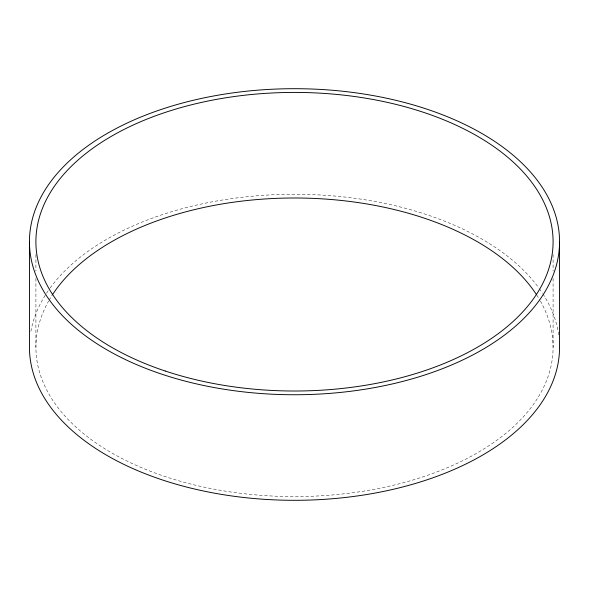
<?xml version="1.0" encoding="UTF-8"?>
<svg xmlns="http://www.w3.org/2000/svg" width="589" height="589" viewBox="0 0 589 589"><rect width="100%" height="100%" fill="white"/><g stroke="black" fill="none" stroke-linecap="round" stroke-linejoin="round"><path stroke-width="0.44" stroke-dasharray="2.94 2.21" d="M553.086 254.566L553.086 271.095M553.086 278.435L553.086 347.282M35.914 254.566L35.914 271.095M35.914 278.435L35.914 347.282M30.9 331.312A265.05 153.022 0 0 1 46.052 293.97M46.546 293.219A265.05 153.022 0 0 1 49.623 288.72M50.161 287.977A265.05 153.022 0 0 1 294.5 194.26A265.05 153.022 0 0 1 538.839 287.977M539.377 288.72A265.05 153.022 0 0 1 542.454 293.219M542.948 293.97A265.05 153.022 0 0 1 558.799 335.759M540.363 301.038A258.586 149.289 0 0 1 294.5 496.579A258.586 149.289 0 0 1 48.637 301.038M49.064 300.28A258.586 149.289 0 0 1 52.288 295.001M536.712 295.001A258.586 149.289 0 0 1 539.936 300.28"/><path stroke-width="0.88" d="M559.55 241.718A265.05 153.022 0 0 1 161.975 374.243A265.05 153.022 0 0 1 161.975 109.193A265.05 153.022 0 0 1 559.55 241.718L559.55 347.282A265.05 153.022 0 0 1 294.5 500.311A265.05 153.022 0 0 1 29.45 347.282L29.45 241.718M52.782 294.25A258.586 149.289 0 0 1 294.5 197.992A258.586 149.289 0 0 1 536.218 294.25M165.207 371.011A258.586 149.289 0 0 0 553.086 241.718A258.586 149.289 0 0 0 165.207 112.425A258.586 149.289 0 0 0 165.207 371.011"/></g></svg>
